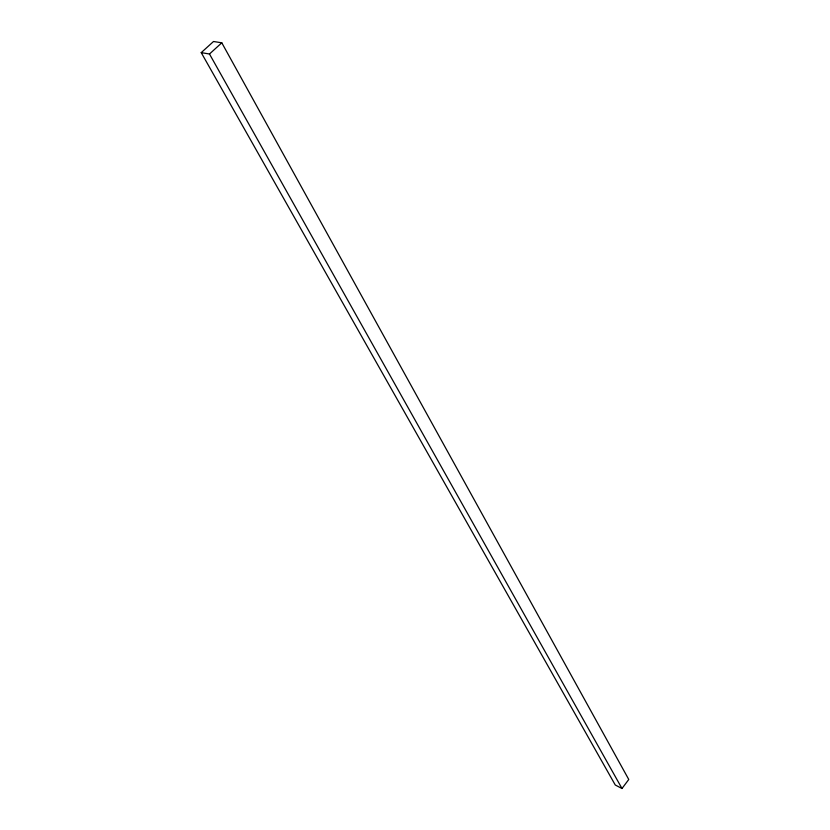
<?xml version="1.0" encoding="UTF-8"?>
<svg xmlns="http://www.w3.org/2000/svg" width="830" height="830" viewBox="0 0 830 830"><rect width="100%" height="100%" fill="white"/><g stroke="black" fill="none" stroke-linecap="round" stroke-linejoin="round"><path stroke-width="1.25" d="M621.992 788.5L628.767 779.484L221.797 42.807L213.507 41.5L201.234 52.632L615.269 785.004L621.992 788.5L209.482 54.002L201.234 52.632M209.482 54.002L221.797 42.807"/></g></svg>
